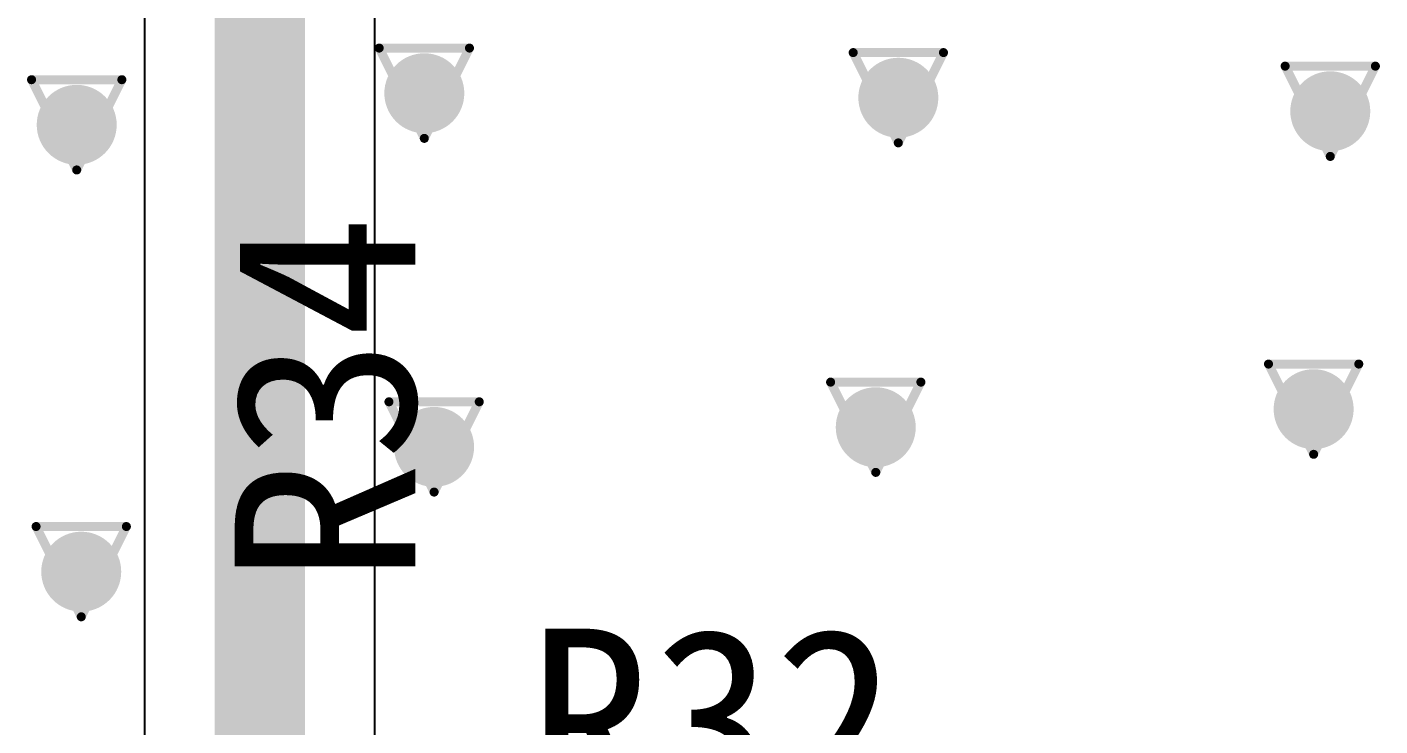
# Model space of a CAD drawing. Extents: x 75 to 173, y 40 to 188.
# Drawn here: x 142.41 to 150.02, y 162.41 to 166.35 of the extents above; entities that cross this region are included whole.
import ezdxf

# ---------------------------------------------------------------- set-up
doc = ezdxf.new("R2010")
doc.units = 0
doc.header["$MEASUREMENT"] = 0
for name, color, linetype in [('BottomLayer', 5, 'CONTINUOUS'), ('DRILLDRAWING', 1, 'CONTINUOUS'), ('MULTILAYER', 9, 'CONTINUOUS'), ('TopLayer', 1, 'CONTINUOUS'), ('TOPOVERLAY', 2, 'CONTINUOUS'), ('ViaHoleLayer', 16, 'CONTINUOUS')]:
    doc.layers.add(name, color=color, linetype=linetype)

msp = doc.modelspace()

# ---------------------------------------------------------------- linework, layer by layer
at = {"layer": 'BottomLayer', "const_width": 0.225}
for points in [[(144.53436, 165.97502, 1), (144.75935, 165.97502, 1)], [(147.20136, 165.94962, 1), (147.42635, 165.94962, 1)], [(149.63176, 165.87342, 1), (149.85675, 165.87342, 1)], [(142.57856, 165.79722, 1), (142.80355, 165.79722, 1)], [(149.53816, 164.19702, 1), (149.76315, 164.19702, 1)], [(147.07436, 164.09542, 1), (147.29935, 164.09542, 1)], [(144.58929, 163.9846, 1), (144.81429, 163.9846, 1)], [(142.60396, 163.28262, 1), (142.82895, 163.28262, 1)]]:
    msp.add_lwpolyline(points, format="xyb", close=True, dxfattribs=at)
at = {"layer": 'DRILLDRAWING', "const_width": 0.0508}
for points in [[(144.39286, 166.22902), (144.90086, 166.22902)], [(144.39286, 166.22902), (144.64686, 165.72102)], [(144.64686, 165.72102), (144.90086, 166.22902)], [(147.05986, 166.20362), (147.56786, 166.20362)], [(147.05986, 166.20362), (147.31386, 165.69562)], [(147.31386, 165.69562), (147.56786, 166.20362)], [(149.49025, 166.12742), (149.99825, 166.12742)], [(149.49025, 166.12742), (149.74425, 165.61942)], [(149.74425, 165.61942), (149.99825, 166.12742)], [(142.43706, 166.05122), (142.94506, 166.05122)], [(142.43706, 166.05122), (142.69106, 165.54322)], [(142.69106, 165.54322), (142.94506, 166.05122)], [(149.39666, 164.45102), (149.90466, 164.45102)], [(149.39666, 164.45102), (149.65066, 163.94302)], [(149.65066, 163.94302), (149.90466, 164.45102)], [(146.93286, 164.34942), (147.44086, 164.34942)], [(146.93286, 164.34942), (147.18686, 163.84142)], [(147.18686, 163.84142), (147.44086, 164.34942)], [(144.44779, 164.2386), (144.95579, 164.2386)], [(144.44779, 164.2386), (144.70179, 163.7306)], [(144.70179, 163.7306), (144.95579, 164.2386)], [(142.46246, 163.53662), (142.97046, 163.53662)], [(142.46246, 163.53662), (142.71646, 163.02862)], [(142.71646, 163.02862), (142.97046, 163.53662)]]:
    msp.add_lwpolyline(points, dxfattribs=at)
at = {"layer": 'DRILLDRAWING', "const_width": 0.0254}
for points in [[(144.38016, 166.22902, 1), (144.40556, 166.22902, 1)], [(144.38016, 166.22902, 1), (144.40556, 166.22902, 1)], [(144.88816, 166.22902, 1), (144.91356, 166.22902, 1)], [(144.88816, 166.22902, 1), (144.91356, 166.22902, 1)], [(147.04716, 166.20362, 1), (147.07256, 166.20362, 1)], [(147.04716, 166.20362, 1), (147.07256, 166.20362, 1)], [(147.55516, 166.20362, 1), (147.58056, 166.20362, 1)], [(147.55516, 166.20362, 1), (147.58056, 166.20362, 1)], [(149.47755, 166.12742, 1), (149.50295, 166.12742, 1)], [(149.47755, 166.12742, 1), (149.50295, 166.12742, 1)], [(149.98555, 166.12742, 1), (150.01095, 166.12742, 1)], [(149.98555, 166.12742, 1), (150.01095, 166.12742, 1)], [(142.42436, 166.05122, 1), (142.44976, 166.05122, 1)], [(142.42436, 166.05122, 1), (142.44976, 166.05122, 1)], [(142.93236, 166.05122, 1), (142.95776, 166.05122, 1)], [(142.93236, 166.05122, 1), (142.95776, 166.05122, 1)], [(144.63416, 165.72102, 1), (144.65956, 165.72102, 1)], [(144.63416, 165.72102, 1), (144.65956, 165.72102, 1)], [(147.30116, 165.69562, 1), (147.32656, 165.69562, 1)], [(147.30116, 165.69562, 1), (147.32656, 165.69562, 1)], [(149.73155, 165.61942, 1), (149.75695, 165.61942, 1)], [(149.73155, 165.61942, 1), (149.75695, 165.61942, 1)], [(142.67836, 165.54322, 1), (142.70376, 165.54322, 1)], [(142.67836, 165.54322, 1), (142.70376, 165.54322, 1)], [(149.38396, 164.45102, 1), (149.40936, 164.45102, 1)], [(149.38396, 164.45102, 1), (149.40936, 164.45102, 1)], [(149.89196, 164.45102, 1), (149.91736, 164.45102, 1)], [(149.89196, 164.45102, 1), (149.91736, 164.45102, 1)], [(146.92016, 164.34942, 1), (146.94556, 164.34942, 1)], [(146.92016, 164.34942, 1), (146.94556, 164.34942, 1)], [(147.42816, 164.34942, 1), (147.45356, 164.34942, 1)], [(147.42816, 164.34942, 1), (147.45356, 164.34942, 1)], [(144.43509, 164.2386, 1), (144.46049, 164.2386, 1)], [(144.43509, 164.2386, 1), (144.46049, 164.2386, 1)], [(144.94309, 164.2386, 1), (144.96849, 164.2386, 1)], [(144.94309, 164.2386, 1), (144.96849, 164.2386, 1)], [(149.63796, 163.94302, 1), (149.66336, 163.94302, 1)], [(149.63796, 163.94302, 1), (149.66336, 163.94302, 1)], [(147.17416, 163.84142, 1), (147.19956, 163.84142, 1)], [(147.17416, 163.84142, 1), (147.19956, 163.84142, 1)], [(144.68909, 163.7306, 1), (144.71449, 163.7306, 1)], [(144.68909, 163.7306, 1), (144.71449, 163.7306, 1)], [(142.44976, 163.53662, 1), (142.47516, 163.53662, 1)], [(142.44976, 163.53662, 1), (142.47516, 163.53662, 1)], [(142.95776, 163.53662, 1), (142.98316, 163.53662, 1)], [(142.95776, 163.53662, 1), (142.98316, 163.53662, 1)], [(142.70376, 163.02862, 1), (142.72916, 163.02862, 1)], [(142.70376, 163.02862, 1), (142.72916, 163.02862, 1)]]:
    msp.add_lwpolyline(points, format="xyb", close=True, dxfattribs=at)
at = {"layer": 'MULTILAYER', "const_width": 0.225}
for points in [[(144.53436, 165.97502, 1), (144.75935, 165.97502, 1)], [(147.20136, 165.94962, 1), (147.42635, 165.94962, 1)], [(149.63176, 165.87342, 1), (149.85675, 165.87342, 1)], [(142.57856, 165.79722, 1), (142.80355, 165.79722, 1)], [(149.53816, 164.19702, 1), (149.76315, 164.19702, 1)], [(147.07436, 164.09542, 1), (147.29935, 164.09542, 1)], [(144.58929, 163.9846, 1), (144.81429, 163.9846, 1)], [(142.60396, 163.28262, 1), (142.82895, 163.28262, 1)]]:
    msp.add_lwpolyline(points, format="xyb", close=True, dxfattribs=at)
at = {"layer": 'TopLayer'}
for p, q in [((143.07335, 169.20534), (143.07335, 161.76114)), ((144.36824, 161.49296), (144.36824, 169.20534))]:
    msp.add_line(p, q, dxfattribs=at)
at = {"layer": 'TopLayer', "const_width": 0.508}
msp.add_lwpolyline([(143.72079, 161.49296), (143.72079, 170.30242)], dxfattribs=at)
at = {"layer": 'TopLayer', "const_width": 0.225}
for points in [[(144.53436, 165.97502, 1), (144.75935, 165.97502, 1)], [(147.20136, 165.94962, 1), (147.42635, 165.94962, 1)], [(149.63176, 165.87342, 1), (149.85675, 165.87342, 1)], [(142.57856, 165.79722, 1), (142.80355, 165.79722, 1)], [(149.53816, 164.19702, 1), (149.76315, 164.19702, 1)], [(147.07436, 164.09542, 1), (147.29935, 164.09542, 1)], [(144.58929, 163.9846, 1), (144.81429, 163.9846, 1)], [(142.60396, 163.28262, 1), (142.82895, 163.28262, 1)]]:
    msp.add_lwpolyline(points, format="xyb", close=True, dxfattribs=at)
at = {"layer": 'ViaHoleLayer', "const_width": 0.1}
for points in [[(144.59686, 165.97502, 1), (144.69686, 165.97502, 1)], [(147.26386, 165.94962, 1), (147.36386, 165.94962, 1)], [(149.69425, 165.87342, 1), (149.79425, 165.87342, 1)], [(142.64106, 165.79722, 1), (142.74106, 165.79722, 1)], [(149.60066, 164.19702, 1), (149.70066, 164.19702, 1)], [(147.13686, 164.09542, 1), (147.23686, 164.09542, 1)], [(144.65179, 163.9846, 1), (144.75179, 163.9846, 1)], [(142.66646, 163.28262, 1), (142.76646, 163.28262, 1)]]:
    msp.add_lwpolyline(points, format="xyb", close=True, dxfattribs=at)

# ---------------------------------------------------------------- texts
at = {"layer": 'TOPOVERLAY'}
msp.add_text('R34', height=1.016, rotation=90, dxfattribs=at).set_placement((144.59606, 163.21582))
msp.add_text('R32', height=1.016, dxfattribs=at).set_placement((145.23106, 161.94582))

doc.saveas('drawing.dxf')
